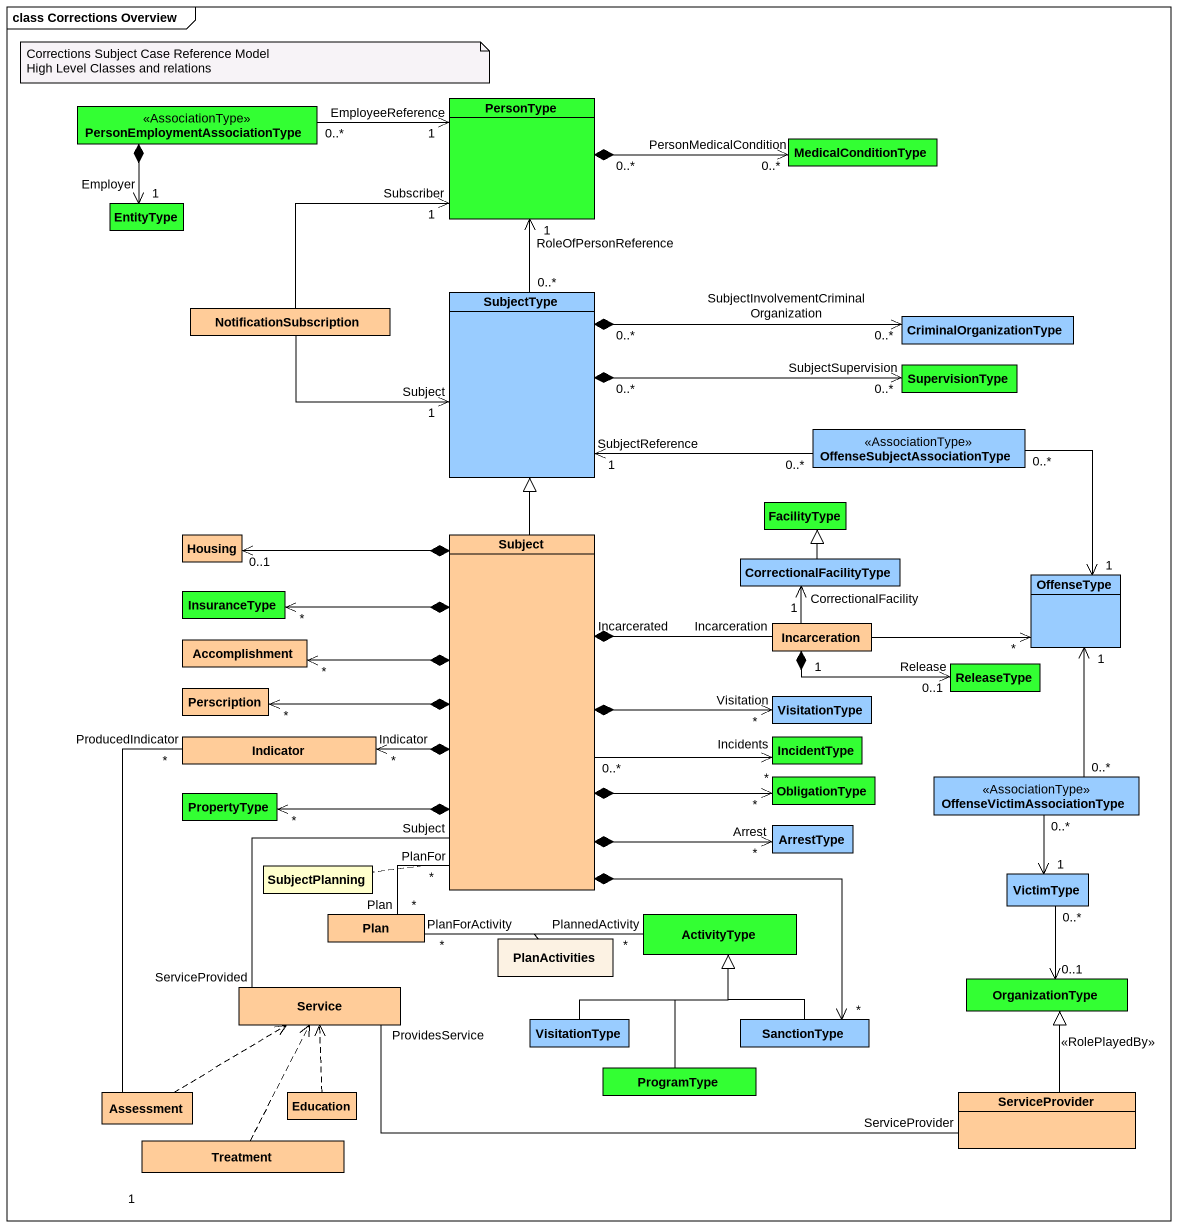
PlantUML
@startuml
mainframe class Corrections Overview
hide circle
hide empty members
class "PersonEmploymentAssociationType" as PersonEmploymentAssociationT <<AssociationType>> #33FF33
class PersonType #33FF33
class MedicalConditionType #33FF33
class EntityType #33FF33
class NotificationSubscription #FFCC99
class SubjectType #99CCFF
class CriminalOrganizationType #99CCFF
class SupervisionType #33FF33
class "OffenseSubjectAssociationType" as OffenseSubjectAssociationTyp <<AssociationType>> #99CCFF
class Housing #FFCC99
class Subject #FFCC99
class FacilityType #33FF33
class InsuranceType #33FF33
class CorrectionalFacilityType #99CCFF
class OffenseType #99CCFF
class Accomplishment #FFCC99
class Incarceration #FFCC99
class Perscription #FFCC99
class VisitationType #99CCFF
class ReleaseType #33FF33
class Indicator #FFCC99
class IncidentType #33FF33
class PropertyType #33FF33
class ObligationType #33FF33
class OffenseVictimAssociationType <<AssociationType>> #99CCFF
class ArrestType #99CCFF
class SubjectPlanning #FFFFCC
class VictimType #99CCFF
class Plan #FFCC99
class PlanActivities
class ActivityType #33FF33
class Service #FFCC99
class OrganizationType #33FF33
class "VisitationType" as VisitationType_2 #99CCFF
class SanctionType #99CCFF
class Assessment #FFCC99
class Education #FFCC99
class ProgramType #33FF33
class ServiceProvider #FFCC99
class Treatment #FFCC99
PersonEmploymentAssociationT "0..*" -right-> "EmployeeReference\n1" PersonType
PersonEmploymentAssociationT *--> "Employer\n1" EntityType
PersonType "0..*" *-right-> "PersonMedicalCondition\n0..*" MedicalConditionType
NotificationSubscription -up-> "Subscriber\n1" PersonType
NotificationSubscription -right-> "Subject\n1" SubjectType
SubjectType "0..*" -up-> "RoleOfPersonReference\n1" PersonType
SubjectType "0..*" *-right-> "SubjectInvolvementCriminalOrganization\n0..*" CriminalOrganizationType
SubjectType "0..*" *-right-> "SubjectSupervision\n0..*" SupervisionType
OffenseSubjectAssociationTyp "0..*" -left-> "SubjectReference\n1" SubjectType
OffenseSubjectAssociationTyp "0..*" --> "1" OffenseType
Subject -up-|> SubjectType
Subject *-left-> "0..1" Housing
Subject *-left-> "*" InsuranceType
Subject *-left-> "*" Accomplishment
Subject "Incarcerated" *-right- "Incarceration" Incarceration
Subject *-left-> "*" Perscription
Subject *-right-> "Visitation\n*" VisitationType
Subject *-left-> "Indicator\n*" Indicator
Subject "0..*" -right-> "Incidents\n*" IncidentType
Subject *-left-> "*" PropertyType
Subject *-right-> "*" ObligationType
Subject *-right-> "Arrest\n*" ArrestType
Subject "PlanFor\n*" -- "Plan\n*" Plan
(Subject, Plan) .. SubjectPlanning
Subject "Subject" -- "ServiceProvided" Service
Subject *--> "*" SanctionType
CorrectionalFacilityType -up-|> FacilityType
Incarceration -up-> "CorrectionalFacility\n1" CorrectionalFacilityType
Incarceration -right-> "*" OffenseType
Incarceration "1" *-right-> "Release\n0..1" ReleaseType
Indicator "ProducedIndicator\n*" -- "1" Assessment
OffenseVictimAssociationType "0..*" -up-> "1" OffenseType
OffenseVictimAssociationType "0..*" --> "1" VictimType
VictimType "0..*" --> "0..1" OrganizationType
Plan "PlanForActivity\n*" -right- "PlannedActivity\n*" ActivityType
(Plan, ActivityType) .. PlanActivities
Service "ProvidesService" -right- "ServiceProvider" ServiceProvider
VisitationType_2 -up-|> ActivityType
SanctionType -up-|> ActivityType
Assessment .right.> Service
Education .up.> Service
ProgramType -up-|> ActivityType
ServiceProvider -up-|> OrganizationType : <<RolePlayedBy>>
Treatment .up.> Service
note as N1
  Corrections Subject Case Reference Model
  High Level Classes and relations
end note
@enduml
